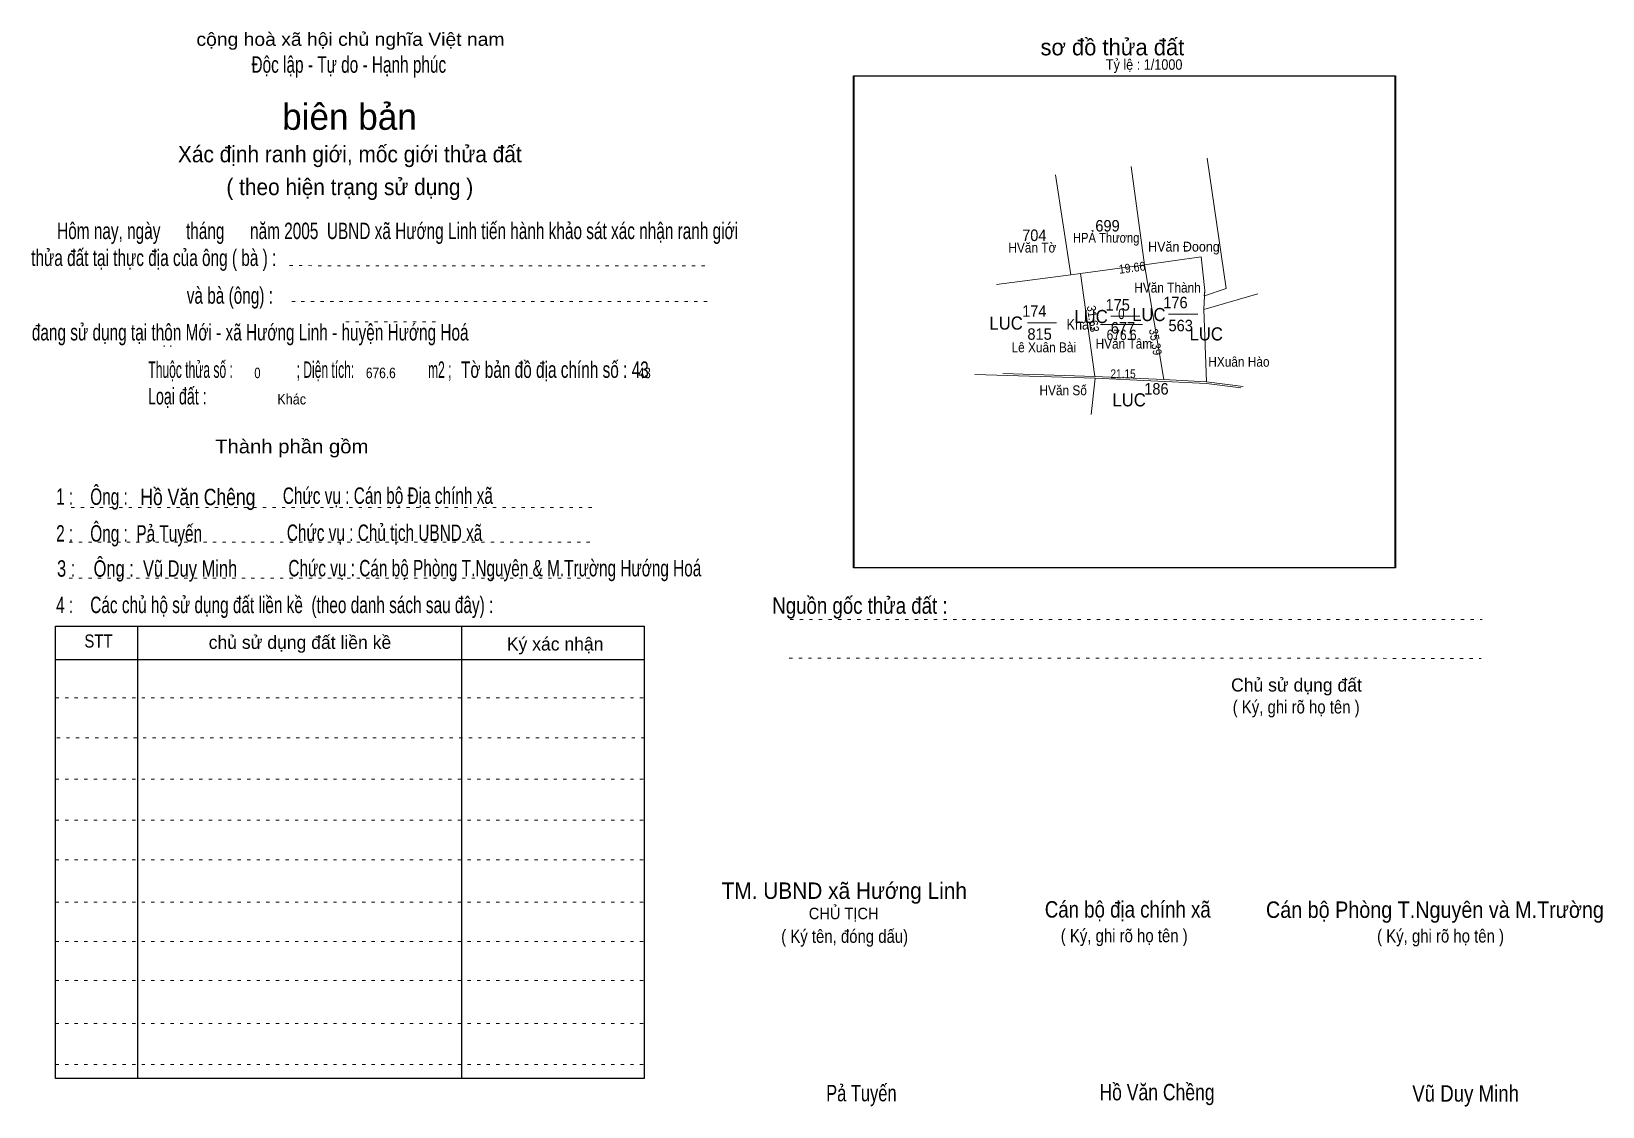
# Model space of a CAD drawing. Header units: centimetres. Extents: x -1.5 to 46.4, y -3.9 to 28.9.
import ezdxf
from ezdxf.enums import TextEntityAlignment as Align

# ---------------------------------------------------------------- set-up
doc = ezdxf.new("R2010")
doc.units = ezdxf.units.CM
doc.header["$LTSCALE"] = 0.16
doc.linetypes.add('DOTTED', pattern=[1.5, 0.3, -1.2])
for name, color, linetype, lineweight in [('15', 7, 'Continuous', 13), ('2', 7, 'Continuous', 25), ('22', 7, 'Continuous', 13), ('33', 7, 'Continuous', 13), ('5', 7, 'DOTTED', 13)]:
    doc.layers.add(name, color=color, linetype=linetype, lineweight=lineweight)
doc.layers.add('34', color=7, linetype='Continuous')
doc.layers.add('51', color=7, linetype='Continuous')

msp = doc.modelspace()

# ---------------------------------------------------------------- linework, layer by layer
at = {"layer": '15'}
for p, q in [((31.4, 20.19), (32.29, 20.19)), ((33.16, 20.25), (34.05, 20.25)), ((28.86, 19.99), (29.75, 19.99))]:
    msp.add_line(p, q, dxfattribs=at)
at = {"layer": '2'}
msp.add_lwpolyline([(23.56, 27.52), (40.06, 27.52), (40.06, 12.52), (23.56, 12.52)], close=True, dxfattribs=at)
at = {"layer": '22'}
for p, q in [((34.34, 25.01), (34.92, 21.03)), ((32.43, 21.75), (32.02, 24.75)), ((33.02, 18.26), (32.43, 21.75)), ((30.18, 21.45), (30.48, 21.49)), ((34.24, 20.39), (35.88, 20.87)), ((34.92, 21.03), (34.26, 20.81)), ((34.32, 18.19), (34.24, 20.39)), ((30.92, 18.3), (27.26, 18.41)), ((30.91, 18.35), (28.11, 18.44)), ((30.8, 17.19), (30.92, 18.3)), ((33.02, 18.26), (30.91, 18.35)), ((34.32, 18.19), (33.02, 18.26)), ((35.43, 18.05), (34.32, 18.19))]:
    msp.add_line(p, q, dxfattribs=at)
for points in [[(29.72, 24.5), (30.18, 21.45), (27.92, 21.16)], [(30.91, 18.35), (30.48, 21.49), (32.43, 21.75)], [(32.43, 21.75), (34.16, 22), (34.27, 20.97)], [(34.27, 20.97), (34.26, 20.81), (34.24, 20.39)], [(34.26, 20.81), (34.25, 20.81), (34.27, 20.97)], [(35.36, 18.01), (34.32, 18.14), (30.92, 18.3)]]:
    msp.add_lwpolyline(points, dxfattribs=at)
msp.add_lwpolyline([(30.91, 18.35), (33.02, 18.26), (32.43, 21.75), (30.48, 21.49)], close=True, dxfattribs=at)
at = {"layer": '33'}
msp.add_line((31.09, 19.94), (32.37, 19.94), dxfattribs=at)
at = {"layer": '5'}
for p, q in [((6.37, 21.73), (19.21, 21.72)), ((6.44, 20.64), (19.25, 20.64)), ((8.09, 20.02), (10.86, 20.02)), ((-0.28, 14.36), (15.72, 14.36)), ((-0.34, 13.3), (15.66, 13.3)), ((-0.34, 12.2), (15.66, 12.2)), ((21.63, 10.95), (42.72, 10.94)), ((21.6, 9.77), (42.69, 9.76)), ((-0.76, 8.56), (17.18, 8.56)), ((-0.72, 7.34), (17.22, 7.34)), ((-0.76, 6.08), (17.18, 6.08)), ((-0.76, 4.83), (17.18, 4.83)), ((-0.76, 3.62), (17.18, 3.62)), ((-0.76, 2.33), (17.18, 2.33)), ((-0.76, 1.13), (17.18, 1.13)), ((-0.76, -0.06), (17.18, -0.06)), ((-0.76, -1.37), (17.18, -1.37)), ((-0.76, -2.62), (17.18, -2.62))]:
    msp.add_line(p, q, dxfattribs=at)
at = {"layer": '5', "linetype": 'Continuous', "lineweight": 25}
for p, q in [((1.74, 10.74), (1.74, -3.05)), ((11.61, 10.74), (11.61, -3.05)), ((-0.76, 9.73), (17.18, 9.73))]:
    msp.add_line(p, q, dxfattribs=at)
for points in [[(23.58, 27.52), (40.08, 27.52), (40.08, 12.52), (23.58, 12.52)], [(-0.76, 10.74), (17.18, 10.74), (17.18, -3.05), (-0.76, -3.05)]]:
    msp.add_lwpolyline(points, close=True, dxfattribs=at)

# ---------------------------------------------------------------- texts
at = {"layer": '15', "width": 0.95}
for s, p in [('699', (30.93, 22.77)), ('704', (28.7, 22.48)), ('175', (31.24, 20.36)), ('176', (33, 20.43)), ('174', (28.7, 20.17)), ('815', (28.86, 19.47)), ('677', (31.4, 19.66)), ('563', (33.16, 19.73)), ('186', (32.42, 17.8))]:
    msp.add_text(s, height=0.35, dxfattribs=at).set_placement(p)
at = {"layer": '22'}
for s, height, width, p in [('HPẢ Thương', 0.3, 0.85, (31.26, 22.43)), ('HVăn Tờ', 0.3, 0.9, (29.01, 22.13)), ('HVăn Đoong', 0.3, 0.95, (33.63, 22.16)), ('HVăn Thành', 0.3, 0.9, (33.13, 20.91)), ('LUC', 0.4, 0.95, (28.21, 19.78)), ('LUC', 0.4, 0.95, (30.8, 19.98)), ('LUC', 0.4, 0.95, (32.56, 20.04)), ('LUC', 0.4, 0.95, (34.31, 19.45)), ('Lê Xuân Bài', 0.3, 0.9, (29.36, 19.09)), ('HVăn Tâm', 0.3, 0.9, (31.8, 19.2)), ('HXuân Hào', 0.3, 0.9, (35.305, 18.65)), ('HVăn Số', 0.3, 0.9, (29.95, 17.78)), ('LUC', 0.4, 0.95, (31.96, 17.44))]:
    msp.add_text(s, height=height, dxfattribs=dict(at, width=width)).set_placement(p, align=Align.CENTER)
at = {"layer": '33', "width": 0.9}
msp.add_text('Khác', height=0.32, dxfattribs=at).set_placement((30.93, 19.78), align=Align.RIGHT)
at = {"layer": '33'}
for s, width, p in [('0', 0.8, (31.725, 20.1)), ('676.6', 0.85, (31.73, 19.46))]:
    msp.add_text(s, height=0.32, dxfattribs=dict(at, width=width)).set_placement(p, align=Align.CENTER)
at = {"layer": '34'}
for s, width, p in [(': : ', 0.85, (2.5, 19.25)), ('0', 0.8, (5.3, 18.3)), ('676.6', 0.85, (8.7, 18.3)), ('43', 0.8, (17, 18.3)), ('Khác', 0.9, (6, 17.5))]:
    msp.add_text(s, height=0.32, dxfattribs=dict(at, width=width)).set_placement(p)
at = {"layer": '5'}
for s, height, width, p in [('cộng hoà xã hội chủ nghĩa Việt nam', 0.4, 1.1, (8.23, 28.43)), ('Độc lập - Tự do - Hạnh phúc', 0.5, 0.7, (8.18, 27.61)), ('Xác định ranh giới, mốc giới thửa đất', 0.5, 0.95, (8.21, 24.88)), ('( theo hiện trạng sử dụng )', 0.5, 0.95, (8.21, 23.88)), ('Thành phần gồm', 0.42, 1.1, (6.44, 16.01)), ('Hồ Văn Chêng', 0.5, 0.8, (3.58, 14.43)), ('Chức vụ : Cán bộ Địa chính xã', 0.5, 0.7, (9.37, 14.47)), ('Chức vụ : Chủ tịch UBND xã', 0.5, 0.7, (9.27, 13.34)), ('Chức vụ : Cán bộ Phòng T.Nguyên & M.Trường Hướng Hoá', 0.5, 0.7, (12.63, 12.26)), ('    Nguồn gốc thửa đất :', 0.5, 0.85, (23.44, 11.12)), ('( Ký, ghi rõ họ tên )', 0.4, 0.85, (37.05, 8.08)), ('CHỦ TỊCH', 0.35, 0.95, (23.26, 1.81)), ('( Ký tên, đóng dấu)', 0.4, 0.85, (23.29, 1.09)), ('( Ký, ghi rõ họ tên )', 0.4, 0.85, (31.81, 1.11)), ('( Ký, ghi rõ họ tên )', 0.4, 0.85, (41.45, 1.1)), ('Pả Tuyến', 0.5, 0.75, (23.8, -3.74)), ('Hồ Văn Chềng', 0.5, 0.8, (32.81, -3.71)), ('Vũ Duy Minh', 0.5, 0.85, (42.215, -3.75))]:
    msp.add_text(s, height=height, dxfattribs=dict(at, width=width)).set_placement(p, align=Align.CENTER)
msp.add_text('sơ đồ thửa đất', height=0.5, dxfattribs=at).set_placement((29.26, 28.14))
for s, height, p in [('biên bản', 0.8, (8.2, 25.87)), ('      chủ sử dụng đất liền kề', 0.4, (6.245, 10.05)), ('   Ký xác nhận', 0.4, (14.245, 10)), ('Chủ sử dụng đất', 0.4, (37.06, 8.75))]:
    msp.add_text(s, height=height, dxfattribs=at).set_placement(p, align=Align.CENTER)
for s, height, width, p in [('   Hôm nay, ngày      tháng      năm 2005  UBND xã Hướng Linh tiến hành khảo sát xác nhận ranh giới ', 0.5, 0.7, (-1.1, 22.54)), ('thửa đất tại thực địa của ông ( bà ) :                                       ', 0.5, 0.7, (-1.5, 21.72)), ('                                     và bà (ông) :', 0.5, 0.7, (-1.57, 20.57)), (' đang sử dụng tại thôn Mới - xã Hướng Linh - huyện Hướng Hoá', 0.5, 0.7, (-1.61, 19.45)), ('Thuộc thửa số :                   ; Diện tích:                      m2 ;                                            ', 0.5, 0.55, (2.07, 18.31)), ('Tờ bản đồ địa chính số : 43', 0.5, 0.7, (11.6, 18.31)), ('Loại đất :  ', 0.5, 0.65, (2.06, 17.5)), ('    1 :    Ông :                                                        ', 0.5, 0.7, (-1.26, 14.44)), ('    2 :    Ông :  Pả Tuyến', 0.5, 0.7, (-1.26, 13.32)), ('    3 :    Ông :  Vũ Duy Minh', 0.5, 0.75, (-1.27, 12.25)), ('    4 :    Các chủ hộ sử dụng đất liền kề  (theo danh sách sau đây) :', 0.5, 0.7, (-1.26, 11.14)), ('STT', 0.4, 0.85, (0.12, 10.09)), ('TM. UBND xã Hướng Linh', 0.5, 0.95, (19.54, 2.43)), ('Cán bộ địa chính xã  ', 0.5, 0.85, (29.39, 1.86)), ('Cán bộ Phòng T.Nguyên và M.Trường', 0.5, 0.9, (36.13, 1.85))]:
    msp.add_text(s, height=height, dxfattribs=dict(at, width=width)).set_placement(p)
at = {"layer": '51', "width": 0.9}
msp.add_text('Tỷ lệ : 1/1000', height=0.32, dxfattribs=at).set_placement((31.25, 27.7))
for s, rotation, p in [('19.66', 7.57, (32.067, 21.534)), ('31.63', 277.887, (30.725, 20.093)), ('35.39', 279.728, (32.63, 19.383))]:
    msp.add_text(s, height=0.27, rotation=rotation, dxfattribs=at).set_placement(p, align=Align.CENTER)
at = {"layer": '51', "width": 0.85}
msp.add_text('21.15', height=0.27, dxfattribs=at).set_placement((31.775, 18.3), align=Align.CENTER)

doc.saveas('drawing.dxf')
